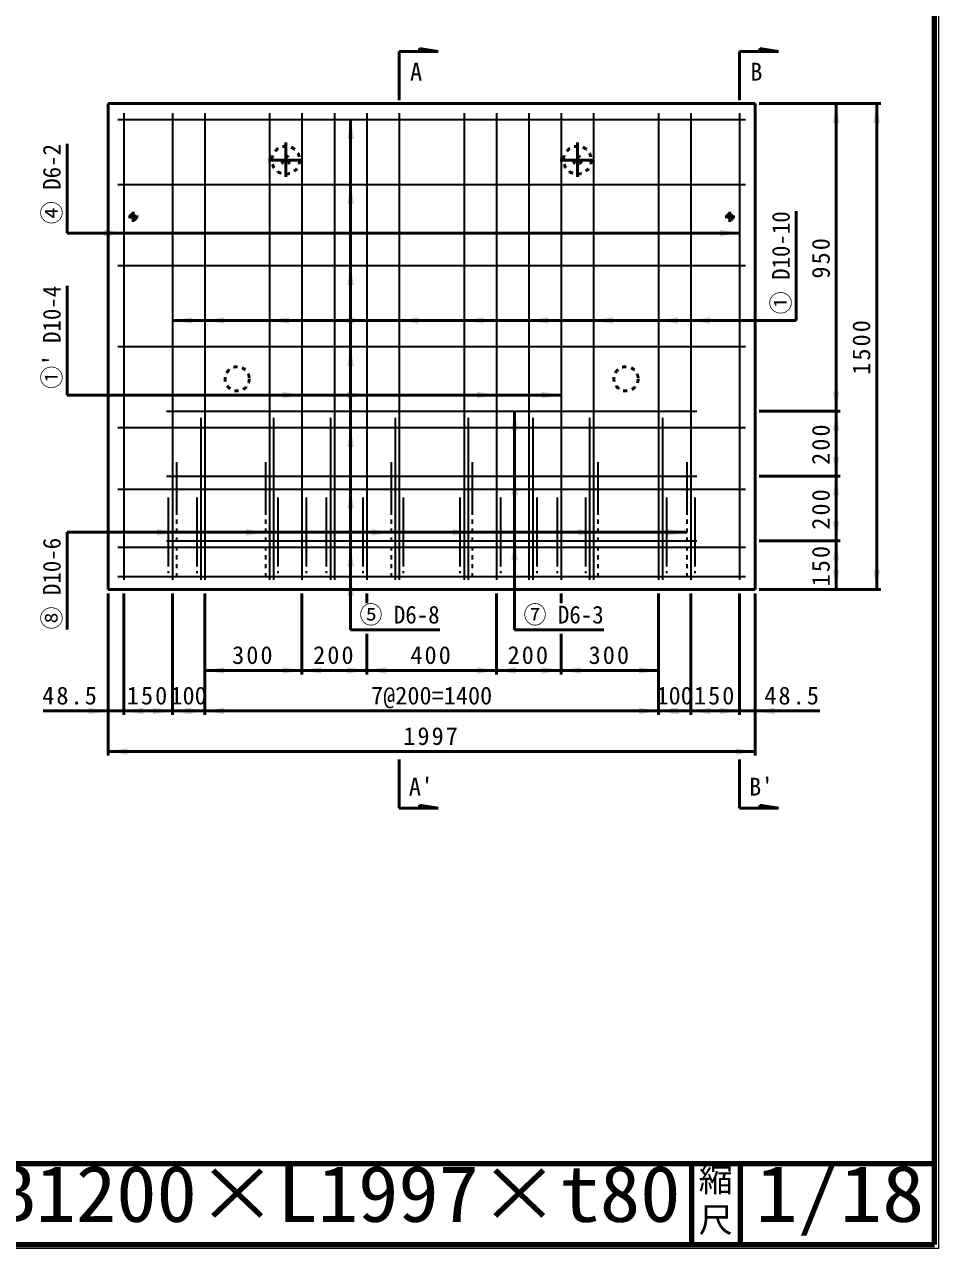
# Model space of a CAD drawing. Units: millimetres, scale not verified, with parts at other scales. Extents: x 100 to 4105, y 100 to 2870.
# Drawn here: x 2977 to 4105, y 100 to 1611 of the extents above; entities that cross this region are included whole.
import ezdxf
from ezdxf.enums import TextEntityAlignment as Align

# ---------------------------------------------------------------- set-up
doc = ezdxf.new("R2010")
doc.units = ezdxf.units.MM
doc.header["$LTSCALE"] = 5
doc.linetypes.add('USER2', pattern=[13.4, 10, -1.2, 1, -1.2])
doc.linetypes.add('USER3', pattern=[2.2, 1, -1.2])
doc.layers.add('V-nasSTD', color=7, linetype='Continuous', lineweight=50)
doc.styles.add('ＭＳ ゴシック', font='')
doc.styles.get('ＭＳ ゴシック').set_extended_font_data('MS Gothic')

msp = doc.modelspace()

# ---------------------------------------------------------------- hatches: boundary and pattern name
at = {"layer": 'V-nasSTD'}
for points in [[(3978.688, 1489.664), (3982.688, 1489.664), (3978.688, 1513.664), (3974.688, 1489.664)], [(4028.688, 1489.664), (4032.688, 1489.664), (4028.688, 1513.664), (4024.688, 1489.664)], [(3379.288, 1469.664), (3383.288, 1469.664), (3379.288, 1493.664), (3375.288, 1469.664)], [(3379.288, 1389.664), (3383.288, 1389.664), (3379.288, 1413.664), (3375.288, 1389.664)], [(3075.288, 1353.664), (3075.288, 1349.664), (3099.288, 1353.664), (3075.288, 1357.664)], [(3835.288, 1353.664), (3835.288, 1349.664), (3859.288, 1353.664), (3835.288, 1357.664)], [(3379.288, 1289.664), (3383.288, 1289.664), (3379.288, 1313.664), (3375.288, 1289.664)], [(3183.288, 1245.664), (3183.288, 1241.664), (3159.288, 1245.664), (3183.288, 1249.664)], [(3223.288, 1245.664), (3223.288, 1241.664), (3199.288, 1245.664), (3223.288, 1249.664)], [(3303.288, 1245.664), (3303.288, 1241.664), (3279.288, 1245.664), (3303.288, 1249.664)], [(3383.288, 1245.664), (3383.288, 1241.664), (3359.288, 1245.664), (3383.288, 1249.664)], [(3463.288, 1245.664), (3463.288, 1241.664), (3439.288, 1245.664), (3463.288, 1249.664)], [(3543.288, 1245.664), (3543.288, 1241.664), (3519.288, 1245.664), (3543.288, 1249.664)], [(3623.288, 1245.664), (3623.288, 1241.664), (3599.288, 1245.664), (3623.288, 1249.664)], [(3703.288, 1245.664), (3703.288, 1241.664), (3679.288, 1245.664), (3703.288, 1249.664)], [(3783.288, 1245.664), (3783.288, 1241.664), (3759.288, 1245.664), (3783.288, 1249.664)], [(3823.288, 1245.664), (3823.288, 1241.664), (3799.288, 1245.664), (3823.288, 1249.664)], [(3379.288, 1189.664), (3383.288, 1189.664), (3379.288, 1213.664), (3375.288, 1189.664)], [(3295.288, 1153.664), (3295.288, 1149.664), (3319.288, 1153.664), (3295.288, 1157.664)], [(3375.288, 1153.664), (3375.288, 1149.664), (3399.288, 1153.664), (3375.288, 1157.664)], [(3535.288, 1153.664), (3535.288, 1149.664), (3559.288, 1153.664), (3535.288, 1157.664)], [(3615.288, 1153.664), (3615.288, 1149.664), (3639.288, 1153.664), (3615.288, 1157.664)], [(3978.688, 1157.664), (3982.688, 1157.664), (3978.688, 1133.664), (3974.688, 1157.664)], [(3581.788, 1109.664), (3585.788, 1109.664), (3581.788, 1133.664), (3577.788, 1109.664)], [(3978.688, 1109.664), (3982.688, 1109.664), (3978.688, 1133.664), (3974.688, 1109.664)], [(3379.288, 1089.664), (3383.288, 1089.664), (3379.288, 1113.664), (3375.288, 1089.664)], [(3978.688, 1077.664), (3982.688, 1077.664), (3978.688, 1053.664), (3974.688, 1077.664)], [(3581.788, 1029.664), (3585.788, 1029.664), (3581.788, 1053.664), (3577.788, 1029.664)], [(3978.688, 1029.664), (3982.688, 1029.664), (3978.688, 1053.664), (3974.688, 1029.664)], [(3379.288, 1013.664), (3383.288, 1013.664), (3379.288, 1037.664), (3375.288, 1013.664)], [(3978.688, 997.664), (3982.688, 997.664), (3978.688, 973.664), (3974.688, 997.664)], [(3140.288, 984.178), (3140.288, 980.178), (3164.288, 984.178), (3140.288, 988.178)], [(3250.288, 984.178), (3250.288, 980.178), (3274.288, 984.178), (3250.288, 988.178)], [(3405.288, 984.178), (3405.288, 980.178), (3429.288, 984.178), (3405.288, 988.178)], [(3505.288, 984.178), (3505.288, 980.178), (3529.288, 984.178), (3505.288, 988.178)], [(3660.288, 984.178), (3660.288, 980.178), (3684.288, 984.178), (3660.288, 988.178)], [(3770.288, 984.178), (3770.288, 980.178), (3794.288, 984.178), (3770.288, 988.178)], [(3581.788, 949.664), (3585.788, 949.664), (3581.788, 973.664), (3577.788, 949.664)], [(3978.688, 949.664), (3982.688, 949.664), (3978.688, 973.664), (3974.688, 949.664)], [(3379.288, 941.664), (3383.288, 941.664), (3379.288, 965.664), (3375.288, 941.664)], [(3978.688, 937.664), (3982.688, 937.664), (3978.688, 913.664), (3974.688, 937.664)], [(4028.688, 937.664), (4032.688, 937.664), (4028.688, 913.664), (4024.688, 937.664)], [(3379.288, 905.664), (3383.288, 905.664), (3379.288, 929.664), (3375.288, 905.664)], [(3223.288, 813.664), (3223.288, 809.664), (3199.288, 813.664), (3223.288, 817.664)], [(3295.288, 813.664), (3295.288, 809.664), (3319.288, 813.664), (3295.288, 817.664)], [(3343.288, 813.664), (3343.288, 809.664), (3319.288, 813.664), (3343.288, 817.664)], [(3375.288, 813.664), (3375.288, 809.664), (3399.288, 813.664), (3375.288, 817.664)], [(3423.288, 813.664), (3423.288, 809.664), (3399.288, 813.664), (3423.288, 817.664)], [(3535.288, 813.664), (3535.288, 809.664), (3559.288, 813.664), (3535.288, 817.664)], [(3583.288, 813.664), (3583.288, 809.664), (3559.288, 813.664), (3583.288, 817.664)], [(3615.288, 813.664), (3615.288, 809.664), (3639.288, 813.664), (3615.288, 817.664)], [(3663.288, 813.664), (3663.288, 809.664), (3639.288, 813.664), (3663.288, 817.664)], [(3735.288, 813.664), (3735.288, 809.664), (3759.288, 813.664), (3735.288, 817.664)], [(3055.888, 763.664), (3055.888, 759.664), (3079.888, 763.664), (3055.888, 767.664)], [(3123.288, 763.664), (3123.288, 759.664), (3099.288, 763.664), (3123.288, 767.664)], [(3135.288, 763.664), (3135.288, 759.664), (3159.288, 763.664), (3135.288, 767.664)], [(3183.288, 763.664), (3183.288, 759.664), (3159.288, 763.664), (3183.288, 767.664)], [(3175.288, 763.664), (3175.288, 759.664), (3199.288, 763.664), (3175.288, 767.664)], [(3223.288, 763.664), (3223.288, 759.664), (3199.288, 763.664), (3223.288, 767.664)], [(3735.288, 763.664), (3735.288, 759.664), (3759.288, 763.664), (3735.288, 767.664)], [(3783.288, 763.664), (3783.288, 759.664), (3759.288, 763.664), (3783.288, 767.664)], [(3775.288, 763.664), (3775.288, 759.664), (3799.288, 763.664), (3775.288, 767.664)], [(3823.288, 763.664), (3823.288, 759.664), (3799.288, 763.664), (3823.288, 767.664)], [(3835.288, 763.664), (3835.288, 759.664), (3859.288, 763.664), (3835.288, 767.664)], [(3902.688, 763.664), (3902.688, 759.664), (3878.688, 763.664), (3902.688, 767.664)], [(3103.888, 713.664), (3103.888, 709.664), (3079.888, 713.664), (3103.888, 717.664)], [(3854.688, 713.664), (3854.688, 709.664), (3878.688, 713.664), (3854.688, 717.664)]]:
    msp.add_hatch(color=256, dxfattribs=at).paths.add_polyline_path(points)

# ---------------------------------------------------------------- linework, layer by layer
at = {"layer": 'V-nasSTD', "lineweight": 100}
for p, q in [((4100, 105), (4100, 2865)), ((105, 205), (4100, 205)), ((3800, 205), (3800, 105)), ((3860, 205), (3860, 105)), ((105, 105), (4100, 105))]:
    msp.add_line(p, q, dxfattribs=at)
at = {"layer": 'V-nasSTD'}
for p, q in [((3439.288, 1517.664), (3439.288, 1577.664)), ((3464.288, 1577.664), (3439.288, 1577.664)), ((3464.288, 1577.664), (3464.288, 1581.504)), ((3464.288, 1581.504), (3487.328, 1577.664)), ((3464.288, 1577.664), (3487.328, 1577.664)), ((3859.288, 1517.664), (3859.288, 1577.664)), ((3884.288, 1577.664), (3859.288, 1577.664)), ((3884.288, 1577.664), (3884.288, 1581.504)), ((3884.288, 1581.504), (3907.328, 1577.664)), ((3884.288, 1577.664), (3907.328, 1577.664)), ((3079.888, 1513.664), (3079.888, 913.664)), ((3878.688, 1513.664), (3079.888, 1513.664)), ((3878.688, 913.664), (3878.688, 1513.664)), ((3883.688, 1513.664), (4033.688, 1513.664)), ((3978.688, 1513.664), (3978.688, 1133.664)), ((4028.688, 1513.664), (4028.688, 913.664)), ((3379.288, 863.664), (3379.288, 1493.664)), ((3029.288, 1353.664), (3029.288, 1463.664)), ((3929.288, 1245.664), (3929.288, 1380.664)), ((3859.288, 1353.664), (3029.288, 1353.664)), ((3029.288, 1153.664), (3029.288, 1288.664)), ((3929.288, 1245.664), (3159.288, 1245.664)), ((3639.288, 1153.664), (3029.288, 1153.664)), ((3581.788, 863.664), (3581.788, 1133.664)), ((3883.688, 1133.664), (3983.688, 1133.664)), ((3978.688, 1133.664), (3978.688, 1053.664)), ((3883.688, 1053.664), (3983.688, 1053.664)), ((3978.688, 1053.664), (3978.688, 973.664)), ((3794.288, 984.178), (3029.288, 984.178)), ((3029.288, 864.178), (3029.288, 984.178)), ((3883.688, 973.664), (3983.688, 973.664)), ((3978.688, 913.664), (3978.688, 973.664)), ((3079.888, 913.664), (3878.688, 913.664)), ((3079.888, 908.664), (3079.888, 708.664)), ((3099.288, 908.664), (3099.288, 758.664)), ((3159.288, 908.664), (3159.288, 758.664)), ((3199.288, 908.664), (3199.288, 758.664)), ((3319.288, 908.664), (3319.288, 808.664)), ((3399.288, 908.664), (3399.288, 896.664)), ((3559.288, 908.664), (3559.288, 808.664)), ((3639.288, 908.664), (3639.288, 896.664)), ((3759.288, 908.664), (3759.288, 758.664)), ((3799.288, 908.664), (3799.288, 758.664)), ((3859.288, 908.664), (3859.288, 758.664)), ((3878.688, 908.664), (3878.688, 708.664)), ((3883.688, 913.664), (4033.688, 913.664)), ((3379.288, 863.664), (3489.288, 863.664)), ((3581.788, 863.664), (3691.788, 863.664)), ((3399.288, 858.664), (3399.288, 808.664)), ((3639.288, 858.664), (3639.288, 808.664)), ((3319.288, 813.664), (3199.288, 813.664)), ((3399.288, 813.664), (3319.288, 813.664)), ((3559.288, 813.664), (3399.288, 813.664)), ((3639.288, 813.664), (3559.288, 813.664)), ((3759.288, 813.664), (3639.288, 813.664)), ((2999.888, 763.664), (3079.888, 763.664)), ((3079.888, 763.664), (3099.288, 763.664)), ((3099.288, 763.664), (3159.288, 763.664)), ((3159.288, 763.664), (3199.288, 763.664)), ((3199.288, 763.664), (3759.288, 763.664)), ((3799.288, 763.664), (3759.288, 763.664)), ((3859.288, 763.664), (3799.288, 763.664)), ((3878.688, 763.664), (3859.288, 763.664)), ((3958.688, 763.664), (3878.688, 763.664)), ((3079.888, 713.664), (3878.688, 713.664)), ((3439.288, 703.664), (3439.288, 643.664)), ((3859.288, 703.664), (3859.288, 643.664)), ((3464.288, 643.664), (3439.288, 643.664)), ((3464.288, 643.664), (3464.288, 647.504)), ((3464.288, 647.504), (3487.328, 643.664)), ((3464.288, 643.664), (3487.328, 643.664)), ((3884.288, 643.664), (3859.288, 643.664)), ((3884.288, 643.664), (3884.288, 647.504)), ((3884.288, 647.504), (3907.328, 643.664)), ((3907.328, 643.664), (3884.288, 643.664))]:
    msp.add_line(p, q, dxfattribs=at)
at = {"layer": 'V-nasSTD', "lineweight": 35}
for p, q in [((3099.288, 1501.664), (3099.288, 925.664)), ((3159.288, 1501.664), (3159.288, 925.664)), ((3199.288, 1501.664), (3199.288, 925.664)), ((3279.288, 1501.664), (3279.288, 925.664)), ((3319.288, 1501.664), (3319.288, 925.664)), ((3359.288, 1501.664), (3359.288, 925.664)), ((3399.288, 1501.664), (3399.288, 925.664)), ((3439.288, 1501.664), (3439.288, 925.664)), ((3519.288, 1501.664), (3519.288, 925.664)), ((3559.288, 1501.664), (3559.288, 925.664)), ((3599.288, 1501.664), (3599.288, 925.664)), ((3639.288, 1501.664), (3639.288, 925.664)), ((3679.288, 1501.664), (3679.288, 925.664)), ((3759.288, 1501.664), (3759.288, 925.664)), ((3799.288, 1501.664), (3799.288, 925.664)), ((3859.288, 1501.664), (3859.288, 925.664)), ((3091.888, 1493.664), (3866.688, 1493.664)), ((3091.888, 1413.664), (3866.688, 1413.664)), ((3091.888, 1313.664), (3866.688, 1313.664)), ((3091.888, 1213.664), (3866.688, 1213.664)), ((3151.888, 1133.664), (3806.688, 1133.664)), ((3194.288, 1125.664), (3194.288, 925.664)), ((3284.288, 1125.664), (3284.288, 925.664)), ((3354.288, 1125.664), (3354.288, 925.664)), ((3434.288, 1125.664), (3434.288, 925.664)), ((3524.288, 1125.664), (3524.288, 925.664)), ((3604.288, 1125.664), (3604.288, 925.664)), ((3674.288, 1125.664), (3674.288, 925.664)), ((3764.288, 1125.664), (3764.288, 925.664)), ((3091.888, 1113.664), (3866.688, 1113.664)), ((3164.288, 1070.822), (3164.288, 1010.822)), ((3274.288, 1070.822), (3274.288, 1010.822)), ((3429.288, 1070.822), (3429.288, 1010.822)), ((3529.288, 1070.822), (3529.288, 1010.822)), ((3684.288, 1070.822), (3684.288, 1010.822)), ((3794.288, 1070.822), (3794.288, 1010.822)), ((3151.888, 1053.664), (3806.688, 1053.664)), ((3091.888, 1037.664), (3866.688, 1037.664)), ((3154.288, 1027.189), (3154.288, 947.189)), ((3189.288, 1027.189), (3189.288, 947.189)), ((3289.288, 1027.189), (3289.288, 947.189)), ((3324.288, 1027.189), (3324.288, 947.189)), ((3349.288, 1027.189), (3349.288, 947.189)), ((3394.288, 1027.189), (3394.288, 947.189)), ((3444.288, 1027.189), (3444.288, 947.189)), ((3514.288, 1027.189), (3514.288, 947.189)), ((3564.288, 1027.189), (3564.288, 947.189)), ((3609.288, 1027.189), (3609.288, 947.189)), ((3634.288, 1027.189), (3634.288, 947.189)), ((3669.288, 1027.189), (3669.288, 947.189)), ((3769.288, 1027.189), (3769.288, 947.189)), ((3804.288, 1027.189), (3804.288, 947.189)), ((3151.888, 973.664), (3806.688, 973.664)), ((3091.888, 965.664), (3866.688, 965.664)), ((3091.888, 929.664), (3866.688, 929.664))]:
    msp.add_line(p, q, dxfattribs=at)
at = {"layer": 'V-nasSTD', "linetype": 'USER2'}
for p, q in [((3299.288, 1465.464), (3299.288, 1423.064)), ((3659.288, 1465.464), (3659.288, 1423.064)), ((3278.088, 1443.664), (3320.488, 1443.664)), ((3638.088, 1443.664), (3680.488, 1443.664)), ((3111.088, 1367.664), (3111.088, 1379.664)), ((3847.488, 1367.664), (3847.488, 1379.664)), ((3105.088, 1373.664), (3117.088, 1373.664)), ((3841.488, 1373.664), (3853.488, 1373.664))]:
    msp.add_line(p, q, dxfattribs=at)
at = {"layer": 'V-nasSTD', "linetype": 'USER3', "lineweight": 35}
for p, q in [((3164.288, 1010.822), (3164.288, 923.664)), ((3274.288, 1010.822), (3274.288, 923.664)), ((3429.288, 1010.822), (3429.288, 923.664)), ((3529.288, 1010.822), (3529.288, 923.664)), ((3684.288, 1010.822), (3684.288, 923.664)), ((3794.288, 1010.822), (3794.288, 923.664)), ((3154.288, 947.189), (3154.288, 933.664)), ((3189.288, 947.189), (3189.288, 933.664)), ((3289.288, 947.189), (3289.288, 933.664)), ((3324.288, 947.189), (3324.288, 933.664)), ((3349.288, 947.189), (3349.288, 933.664)), ((3394.288, 947.189), (3394.288, 933.664)), ((3444.288, 947.189), (3444.288, 933.664)), ((3514.288, 947.189), (3514.288, 933.664)), ((3564.288, 947.189), (3564.288, 933.664)), ((3609.288, 947.189), (3609.288, 933.664)), ((3634.288, 947.189), (3634.288, 933.664)), ((3669.288, 947.189), (3669.288, 933.664)), ((3769.288, 947.189), (3769.288, 933.664)), ((3804.288, 947.189), (3804.288, 933.664))]:
    msp.add_line(p, q, dxfattribs=at)
at = {"layer": 'V-nasSTD', "lineweight": 13}
msp.add_lwpolyline([(100, 100), (100, 2870), (4105, 2870), (4105, 100)], close=True, dxfattribs=at)
at = {"layer": 'V-nasSTD', "linetype": 'USER3'}
for centre, radius in [((3299.288, 1443.664), 17.2), ((3659.288, 1443.664), 17.2), ((3299.288, 1443.664), 5), ((3659.288, 1443.664), 5), ((3111.088, 1373.664), 3.8), ((3111.088, 1373.664), 2.4), ((3111.088, 1373.664), 2), ((3847.488, 1373.664), 3.8), ((3847.488, 1373.664), 2.4), ((3847.488, 1373.664), 2), ((3239.288, 1173.664), 15), ((3719.288, 1173.664), 15)]:
    msp.add_circle(centre, radius, dxfattribs=at)

# ---------------------------------------------------------------- texts
at = {"layer": 'V-nasSTD', "style": 'ＭＳ ゴシック'}
for s, p in [('A', (3460.154, 1563.839)), ('B', (3880.154, 1563.839)), ('100', (3179.288, 793.664)), ('7@200=1400', (3479.288, 793.664)), ('100', (3779.288, 793.664)), ("A'", (3466.177, 681.22)), ("B'", (3886.177, 681.22))]:
    msp.add_text(s, height=21.99, dxfattribs=at).set_placement(p, align=Align.TOP_CENTER)
at = {"layer": 'V-nasSTD', "style": 'ＭＳ ゴシック', "width": 0.95}
for s, p in [('④ D6-2', (2999.48, 1414.108)), ('① D10-10', (3899.48, 1316.949)), ("①' D10-4", (2999.48, 1224.949)), ('⑧ D10-6', (2999.48, 920.814))]:
    msp.add_text(s, height=21.85, rotation=90, dxfattribs=at).set_placement(p, align=Align.TOP_CENTER)
for s, p in [('⑤ D6-8', (3439.732, 893.472)), ('⑦ D6-3', (3642.232, 893.472))]:
    msp.add_text(s, height=21.85, dxfattribs=at).set_placement(p, align=Align.TOP_CENTER)
at = {"layer": 'V-nasSTD', "style": 'ＭＳ ゴシック'}
for s, width, p in [('H1500×B1200×L1997×t80', 1.05, (2592.5, 202.508)), ('1/18', 1.1, (3879, 202.582))]:
    msp.add_text(s, height=69.65, dxfattribs=dict(at, width=width)).set_placement(p, align=Align.TOP_LEFT)
for s, p in [('縮', (3808.982, 200.999)), ('尺', (3808.976, 151.01))]:
    msp.add_text(s, height=30.79, dxfattribs=at).set_placement(p, align=Align.TOP_LEFT)
at = {"layer": 'V-nasSTD', "char_height": 21.99, "attachment_point": 2, "rotation": 90, "style": 'ＭＳ ゴシック'}
for s, insert in [('\\T1.17;950', (3948.688, 1323.664)), ('\\T1.17;1500', (3998.688, 1213.664)), ('\\T1.17;200', (3948.688, 1093.664)), ('\\T1.17;200', (3948.688, 1013.664)), ('\\T1.17;150', (3948.688, 943.664))]:
    msp.add_mtext(s, dxfattribs=dict(at, insert=insert))
at = {"layer": 'V-nasSTD', "char_height": 21.99, "attachment_point": 2, "style": 'ＭＳ ゴシック'}
for s, insert in [('\\T1.17;300', (3259.288, 843.664)), ('\\T1.17;200', (3359.288, 843.664)), ('\\T1.17;400', (3479.288, 843.664)), ('\\T1.17;200', (3599.288, 843.664)), ('\\T1.17;300', (3699.288, 843.664)), ('\\T1.17;48.5', (3033.638, 793.664)), ('\\T1.17;150', (3129.288, 793.664)), ('\\T1.17;150', (3829.288, 793.664)), ('\\T1.17;48.5', (3924.938, 793.664)), ('\\T1.17;1997', (3479.288, 743.664))]:
    msp.add_mtext(s, dxfattribs=dict(at, insert=insert))

doc.saveas('drawing.dxf')
